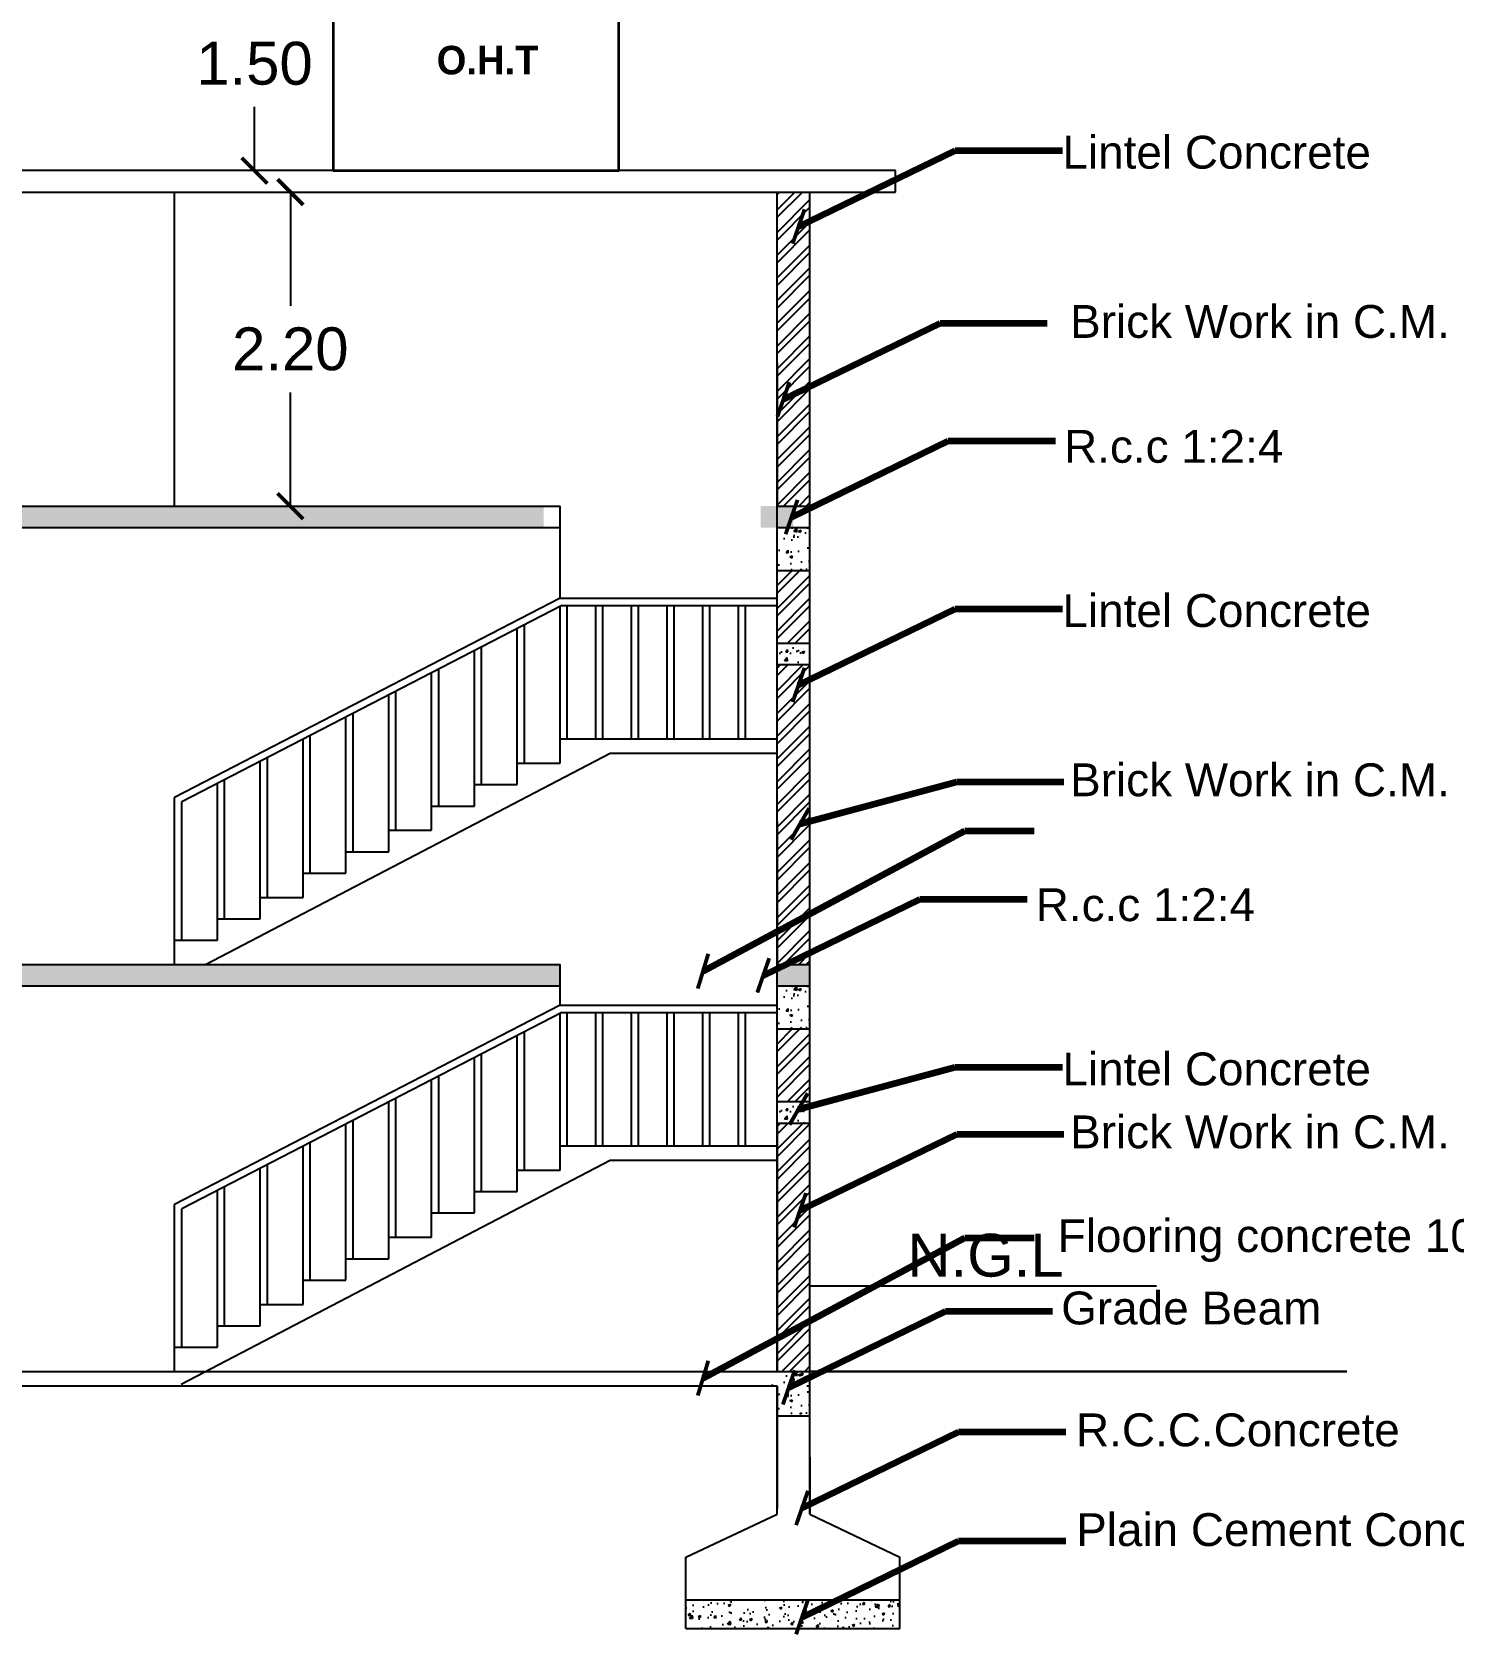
# Model space of a CAD drawing. Header units: metres. Extents: x 5674 to 70840, y 2109 to 4276.
# Drawn here: x 5715.56 to 5725.52, y 2151.5 to 2162.72 of the extents above; entities that cross this region are included whole.
import ezdxf

# ---------------------------------------------------------------- set-up
doc = ezdxf.new("R2010")
doc.units = ezdxf.units.M
doc.layers.add('BLK_1_ROOF_WATER_TANK_HT', color=7, linetype='Continuous')
doc.layers.add('BLK_1_STAIR_HEADROOM', color=13, linetype='Continuous')
doc.styles.add('S.M.S .HEADING', font='arial.ttf')
doc.styles.add('SMS1', font='arial.ttf', dxfattribs={"height": 0.3})
doc.styles.get("Standard").update_dxf_attribs({"font": 'arial.ttf'})
doc.dimstyles.get("Standard").update_dxf_attribs({"dimtxt": 0.18, "dimasz": 0.18, "dimexe": 0.18, "dimexo": 0.0625, "dimgap": 0.09, "dimtad": 0, "dimtih": 1, "dimtoh": 1, "dimdec": 4, "dimzin": 0, "dimdsep": 46, "dimtxsty": 'Standard', "dimcen": 0.09, "dimsd1": 1, "dimsd2": 1, "dimadec": 0, "dimazin": 0, "dimtfac": 1, "dimtdec": 4, "dimtofl": 0, "dimtmove": 0, "dimatfit": 3, "dimfxl": 0, "dimtolj": 1, "dimtzin": 0, "dimarcsym": 0})

# ---------------------------------------------------------------- blocks, each defined once
blk = doc.blocks.new('_ArchTick')
at = {"color": 0, "linetype": 'ByBlock', "const_width": 0.15}
blk.add_lwpolyline([(-0.5, -0.5), (0.5, 0.5)], dxfattribs=at)
blk = doc.blocks.new('*D100')
at = {"layer": 'BLK_1_STAIR_HEADROOM', "color": 0, "lineweight": -2}
for p, q in [((5717.367, 2161.602), (5717.547, 2161.602)), ((5717.367, 2161.602), (5717.367, 2160.805)), ((5717.367, 2159.402), (5717.367, 2160.199)), ((5717.367, 2159.402), (5717.547, 2159.402))]:
    blk.add_line(p, q, dxfattribs=at)
at = {"layer": 'Defpoints', "color": 0}
for p in [(5717.304, 2161.602), (5717.367, 2161.602), (5717.304, 2159.402)]:
    blk.add_point(p, dxfattribs=at)
at = {"layer": 'BLK_1_STAIR_HEADROOM', "color": 0, "lineweight": -2, "xscale": 0.18, "yscale": 0.18, "zscale": 0.18}
for p, rotation in [((5717.367, 2161.602), 90), ((5717.367, 2159.402), 270)]:
    blk.add_blockref('_ArchTick', p, dxfattribs=dict(at, rotation=rotation))
at = {"layer": 'BLK_1_STAIR_HEADROOM', "color": 0, "lineweight": 35, "insert": (5717.367, 2160.502), "char_height": 0.3, "attachment_point": 5, "style": 'S.M.S .HEADING'}
blk.add_mtext('\\A1;2.20', dxfattribs=at)
blk = doc.blocks.new('*D101')
at = {"layer": 'BLK_1_ROOF_WATER_TANK_HT', "color": 0, "lineweight": -2}
for p, q in [((5717.296, 2163.252), (5716.936, 2163.252)), ((5717.116, 2163.252), (5717.116, 2162.805)), ((5717.116, 2161.752), (5717.116, 2162.199)), ((5717.296, 2161.752), (5716.936, 2161.752))]:
    blk.add_line(p, q, dxfattribs=at)
at = {"layer": 'Defpoints', "color": 0}
for p in [(5718.009, 2163.252), (5717.116, 2161.752), (5718.009, 2161.752)]:
    blk.add_point(p, dxfattribs=at)
at = {"layer": 'BLK_1_ROOF_WATER_TANK_HT', "color": 0, "lineweight": -2, "xscale": 0.18, "yscale": 0.18, "zscale": 0.18}
for p, rotation in [((5717.116, 2163.252), 90), ((5717.116, 2161.752), 270)]:
    blk.add_blockref('_ArchTick', p, dxfattribs=dict(at, rotation=rotation))
at = {"layer": 'BLK_1_ROOF_WATER_TANK_HT', "color": 0, "lineweight": 35, "insert": (5717.116, 2162.502), "char_height": 0.3, "attachment_point": 5, "style": 'S.M.S .HEADING'}
blk.add_mtext('\\A1;1.50', dxfattribs=at)

msp = doc.modelspace()

# ---------------------------------------------------------------- hatches: boundary and pattern name
h = msp.add_hatch()
h.set_pattern_fill('ANSI32', color=256, scale=0.3, style=0)
h.set_pattern_definition([(45, (5599.39175, 2267.76456), (-0.07954951, 0.07954951), []), (45, (5599.44478, 2267.76456), (-0.07954951, 0.07954951), [])])
h.paths.add_polyline_path([(5721.00603, 2161.60218), (5720.77603, 2161.60218), (5720.77603, 2159.40218), (5721.00603, 2159.40218)])
h = msp.add_hatch()
h.set_pattern_fill('AR-CONC', color=256, scale=0.025, style=0)
h.set_pattern_definition([(50, (5640.81152, 2087.29855), (0.17931505, -0.01568803), [0.01875, -0.20625]), (355, (5640.81152, 2087.29855), (-0.03468783, 0.18804803), [0.015, -0.165]), (100.4514, (5640.82646, 2087.29725), (0.14462735, 0.17235989), [0.01593505, -0.17528553]), (46.1842, (5640.81152, 2087.34855), (0.26681026, -0.04137975), [0.028125, -0.309375]), (96.6356, (5640.83375, 2087.3451), (0.2336657, 0.24352947), [0.0239026, -0.26292825]), (351.1842, (5640.81152, 2087.34855), (0.2336655, 0.24352965), [0.0225, -0.2475]), (21, (5640.83652, 2087.33605), (0.14922676, -0.10065472), [0.01875, -0.20625]), (326, (5640.83652, 2087.33605), (0.06082883, 0.1812875), [0.015, -0.165]), (71.4514, (5640.84895, 2087.32766), (0.21005566, 0.08063262), [0.01593505, -0.17528553]), (37.5, (5640.81152, 2087.29855), (0.003039964, 0.083223463), [0, -0.163, 0, -0.1675, 0, -0.165625]), (7.5, (5640.81152, 2087.29855), (0.065767384, 0.09860293), [0, -0.0955, 0, -0.15925, 0, -0.063125]), (327.5, (5640.75577, 2087.29855), (0.13345561, -0.00563872), [0, -0.0625, 0, -0.195, 0, -0.25875]), (317.5, (5640.73077, 2087.29855), (0.14579654, 0.02502625), [0, -0.08125, 0, -0.1295, 0, -0.18375])])
h.paths.add_polyline_path([(5705.6696, 2159.25218), (5705.6696, 2159.40218)], flags=17)
h.paths.add_polyline_path([(5719.14103, 2159.25218), (5719.14103, 2159.40218), (5702.83103, 2159.40218), (5702.83103, 2159.25218)])
h.paths.add_polyline_path([(5720.66103, 2159.40218), (5720.66103, 2159.25218), (5720.89103, 2159.25218), (5720.89103, 2159.40218)])
h = msp.add_hatch()
h.set_pattern_fill('AR-CONC', color=256, scale=0.025, style=0)
h.set_pattern_definition([(50, (5612.5766, 2322.295), (0.17931505, -0.01568803), [0.01875, -0.20625]), (355, (5612.5766, 2322.295), (-0.03468783, 0.18804803), [0.015, -0.165]), (100.45144, (5612.59154, 2322.29369), (0.14462721, 0.17236), [0.01593505, -0.17528553]), (46.1842, (5612.5766, 2322.345), (0.26681033, -0.04137982), [0.028125, -0.309375]), (96.63564, (5612.59883, 2322.34155), (0.2336655, 0.24352965), [0.0239026, -0.26292844]), (351.18416, (5612.5766, 2322.345), (0.2336655, 0.24352965), [0.0225, -0.2475]), (21, (5612.6016, 2322.3325), (0.14922676, -0.10065472), [0.01875, -0.20625]), (326, (5612.6016, 2322.3325), (0.06082883, 0.18128751), [0.015, -0.165]), (71.45144, (5612.61403, 2322.32411), (0.2100556, 0.08063279), [0.01593505, -0.17528553]), (37.5, (5612.576594, 2322.294997), (0.003039964, 0.083223463), [0, -0.163, 0, -0.1675, 0, -0.165625]), (7.5, (5612.57659, 2322.295), (0.065767384, 0.098602928), [0, -0.0955, 0, -0.15925, 0, -0.063125]), (327.5, (5612.520844, 2322.294997), (0.13345561, -0.005638718), [0, -0.0625, 0, -0.195, 0, -0.25875]), (317.5, (5612.49584, 2322.295), (0.14579654, 0.025026246), [0, -0.08125, 0, -0.1295, 0, -0.18375])])
h.paths.add_polyline_path([(5721.00603, 2159.25218), (5720.77603, 2159.25218), (5720.77603, 2158.95218), (5721.00603, 2158.95218)])
h = msp.add_hatch()
h.set_pattern_fill('ANSI32', color=256, scale=0.3, style=0)
h.set_pattern_definition([(45, (5599.39175, 2262.90456), (-0.07954951, 0.07954951), []), (45, (5599.44478, 2262.90456), (-0.07954951, 0.07954951), [])])
h.paths.add_polyline_path([(5721.00603, 2158.95218), (5720.77603, 2158.95218), (5720.77603, 2158.44218), (5721.00603, 2158.44218)])
h = msp.add_hatch()
h.set_pattern_fill('AR-CONC', color=256, scale=0.025, style=0)
h.set_pattern_definition([(50, (5599.39175, 2262.99456), (0.17931505, -0.01568803), [0.01875, -0.20625]), (355, (5599.39175, 2262.99456), (-0.03468783, 0.18804803), [0.015, -0.165]), (100.45144, (5599.4067, 2262.99325), (0.14462721, 0.17236), [0.01593505, -0.17528553]), (46.1842, (5599.39175, 2263.04456), (0.26681033, -0.04137982), [0.028125, -0.309375]), (96.63564, (5599.41398, 2263.0411), (0.2336655, 0.24352965), [0.0239026, -0.26292844]), (351.18416, (5599.39175, 2263.04456), (0.2336655, 0.24352965), [0.0225, -0.2475]), (21, (5599.41675, 2263.03206), (0.14922676, -0.10065472), [0.01875, -0.20625]), (326, (5599.41675, 2263.03206), (0.06082883, 0.18128751), [0.015, -0.165]), (71.45144, (5599.42918, 2263.02367), (0.2100556, 0.08063279), [0.01593505, -0.17528553]), (37.5, (5599.39175, 2262.99456), (0.003039964, 0.083223463), [0, -0.163, 0, -0.1675, 0, -0.165625]), (7.5, (5599.39175, 2262.99456), (0.065767384, 0.09860293), [0, -0.0955, 0, -0.15925, 0, -0.063125]), (327.5, (5599.336, 2262.99456), (0.13345561, -0.005638718), [0, -0.0625, 0, -0.195, 0, -0.25875]), (317.5, (5599.311, 2262.99456), (0.14579654, 0.025026246), [0, -0.08125, 0, -0.1295, 0, -0.18375])])
h.paths.add_polyline_path([(5721.00603, 2158.44218), (5720.77603, 2158.44218), (5720.77603, 2158.29218), (5721.00603, 2158.29218)])
h = msp.add_hatch()
h.set_pattern_fill('ANSI32', color=256, scale=0.3, style=0)
h.set_pattern_definition([(45, (5599.39175, 2264.55456), (-0.07954951, 0.07954951), []), (45, (5599.44478, 2264.55456), (-0.07954951, 0.07954951), [])])
h.paths.add_polyline_path([(5721.00603, 2158.29218), (5720.77603, 2158.29218), (5720.77603, 2156.19218), (5721.00603, 2156.19218)])
h = msp.add_hatch()
h.set_pattern_fill('AR-CONC', color=256, scale=0.025, style=0)
h.set_pattern_definition([(50, (5640.92652, 2084.08855), (0.17931505, -0.01568803), [0.01875, -0.20625]), (355, (5640.92652, 2084.08855), (-0.03468783, 0.18804803), [0.015, -0.165]), (100.4514, (5640.94146, 2084.08725), (0.14462735, 0.17235989), [0.01593505, -0.17528553]), (46.1842, (5640.92652, 2084.13855), (0.26681026, -0.04137975), [0.028125, -0.309375]), (96.6356, (5640.94875, 2084.1351), (0.2336657, 0.24352947), [0.0239026, -0.26292825]), (351.1842, (5640.92652, 2084.13855), (0.2336655, 0.24352965), [0.0225, -0.2475]), (21, (5640.95152, 2084.12605), (0.14922676, -0.10065472), [0.01875, -0.20625]), (326, (5640.95152, 2084.12605), (0.06082883, 0.1812875), [0.015, -0.165]), (71.4514, (5640.96395, 2084.11766), (0.21005566, 0.08063262), [0.01593505, -0.17528553]), (37.5, (5640.92652, 2084.08855), (0.003039964, 0.083223463), [0, -0.163, 0, -0.1675, 0, -0.165625]), (7.5, (5640.92652, 2084.08855), (0.065767384, 0.09860293), [0, -0.0955, 0, -0.15925, 0, -0.063125]), (327.5, (5640.87077, 2084.08855), (0.13345561, -0.00563872), [0, -0.0625, 0, -0.195, 0, -0.25875]), (317.5, (5640.84577, 2084.08855), (0.14579654, 0.02502625), [0, -0.08125, 0, -0.1295, 0, -0.18375])])
h.paths.add_polyline_path([(5705.7846, 2156.04218), (5705.7846, 2156.19218)], flags=17)
h.paths.add_polyline_path([(5719.25603, 2156.04218), (5719.25603, 2156.19218), (5702.94603, 2156.19218), (5702.94603, 2156.04218)])
h.paths.add_polyline_path([(5720.77603, 2156.19218), (5720.77603, 2156.04218), (5721.00603, 2156.04218), (5721.00603, 2156.19218)])
h = msp.add_hatch()
h.set_pattern_fill('AR-CONC', color=256, scale=0.025, style=0)
h.set_pattern_definition([(50, (5612.5766, 2319.085), (0.17931505, -0.01568803), [0.01875, -0.20625]), (355, (5612.5766, 2319.085), (-0.03468783, 0.18804803), [0.015, -0.165]), (100.45144, (5612.59154, 2319.08369), (0.14462721, 0.17236), [0.01593505, -0.17528553]), (46.1842, (5612.5766, 2319.135), (0.26681033, -0.04137982), [0.028125, -0.309375]), (96.63564, (5612.59883, 2319.13155), (0.2336655, 0.24352965), [0.0239026, -0.26292844]), (351.18416, (5612.5766, 2319.135), (0.2336655, 0.24352965), [0.0225, -0.2475]), (21, (5612.6016, 2319.1225), (0.14922676, -0.10065472), [0.01875, -0.20625]), (326, (5612.6016, 2319.1225), (0.06082883, 0.18128751), [0.015, -0.165]), (71.45144, (5612.61403, 2319.11411), (0.2100556, 0.08063279), [0.01593505, -0.17528553]), (37.5, (5612.576594, 2319.084997), (0.003039964, 0.083223463), [0, -0.163, 0, -0.1675, 0, -0.165625]), (7.5, (5612.57659, 2319.085), (0.065767384, 0.098602928), [0, -0.0955, 0, -0.15925, 0, -0.063125]), (327.5, (5612.520844, 2319.084997), (0.13345561, -0.005638718), [0, -0.0625, 0, -0.195, 0, -0.25875]), (317.5, (5612.49584, 2319.085), (0.14579654, 0.025026246), [0, -0.08125, 0, -0.1295, 0, -0.18375])])
h.paths.add_polyline_path([(5721.00603, 2156.04218), (5720.77603, 2156.04218), (5720.77603, 2155.74218), (5721.00603, 2155.74218)])
h = msp.add_hatch()
h.set_pattern_fill('ANSI32', color=256, scale=0.3, style=0)
h.set_pattern_definition([(45, (5599.39175, 2259.69456), (-0.07954951, 0.07954951), []), (45, (5599.44478, 2259.69456), (-0.07954951, 0.07954951), [])])
h.paths.add_polyline_path([(5721.00603, 2155.74218), (5720.77603, 2155.74218), (5720.77603, 2155.23218), (5721.00603, 2155.23218)])
h = msp.add_hatch()
h.set_pattern_fill('AR-CONC', color=256, scale=0.025, style=0)
h.set_pattern_definition([(50, (5599.39175, 2259.78456), (0.17931505, -0.01568803), [0.01875, -0.20625]), (355, (5599.39175, 2259.78456), (-0.03468783, 0.18804803), [0.015, -0.165]), (100.45144, (5599.4067, 2259.78325), (0.14462721, 0.17236), [0.01593505, -0.17528553]), (46.1842, (5599.39175, 2259.83456), (0.26681033, -0.04137982), [0.028125, -0.309375]), (96.63564, (5599.41398, 2259.8311), (0.2336655, 0.24352965), [0.0239026, -0.26292844]), (351.18416, (5599.39175, 2259.83456), (0.2336655, 0.24352965), [0.0225, -0.2475]), (21, (5599.41675, 2259.82206), (0.14922676, -0.10065472), [0.01875, -0.20625]), (326, (5599.41675, 2259.82206), (0.06082883, 0.18128751), [0.015, -0.165]), (71.45144, (5599.42918, 2259.81367), (0.2100556, 0.08063279), [0.01593505, -0.17528553]), (37.5, (5599.39175, 2259.78456), (0.003039964, 0.083223463), [0, -0.163, 0, -0.1675, 0, -0.165625]), (7.5, (5599.39175, 2259.78456), (0.065767384, 0.09860293), [0, -0.0955, 0, -0.15925, 0, -0.063125]), (327.5, (5599.336, 2259.78456), (0.13345561, -0.005638718), [0, -0.0625, 0, -0.195, 0, -0.25875]), (317.5, (5599.311, 2259.78456), (0.14579654, 0.025026246), [0, -0.08125, 0, -0.1295, 0, -0.18375])])
h.paths.add_polyline_path([(5721.00603, 2155.23218), (5720.77603, 2155.23218), (5720.77603, 2155.08218), (5721.00603, 2155.08218)])
h = msp.add_hatch()
h.set_pattern_fill('ANSI32', color=256, scale=0.3, style=0)
h.set_pattern_definition([(45, (5599.39175, 2261.34432), (-0.07954951, 0.07954951), []), (45, (5599.44478, 2261.34432), (-0.07954951, 0.07954951), [])])
h.paths.add_polyline_path([(5721.00603, 2155.08193), (5720.77603, 2155.08193), (5720.77603, 2153.34218), (5721.00603, 2153.34218)])
h = msp.add_hatch()
h.set_pattern_fill('AR-CONC', color=256, scale=0.025, style=0)
h.set_pattern_definition([(50, (5612.5766, 2316.38623), (0.17931505, -0.01568803), [0.01875, -0.20625]), (355, (5612.5766, 2316.38623), (-0.03468783, 0.18804803), [0.015, -0.165]), (100.45144, (5612.59154, 2316.38492), (0.14462721, 0.17236), [0.01593505, -0.17528553]), (46.1842, (5612.5766, 2316.43623), (0.26681033, -0.04137982), [0.028125, -0.309375]), (96.63564, (5612.59883, 2316.43278), (0.2336655, 0.24352965), [0.0239026, -0.26292844]), (351.18416, (5612.5766, 2316.43623), (0.2336655, 0.24352965), [0.0225, -0.2475]), (21, (5612.6016, 2316.42373), (0.14922676, -0.10065472), [0.01875, -0.20625]), (326, (5612.6016, 2316.42373), (0.06082883, 0.18128751), [0.015, -0.165]), (71.45144, (5612.61403, 2316.41534), (0.2100556, 0.08063279), [0.01593505, -0.17528553]), (37.5, (5612.576594, 2316.38623), (0.003039964, 0.083223463), [0, -0.163, 0, -0.1675, 0, -0.165625]), (7.5, (5612.57659, 2316.38623), (0.065767384, 0.098602928), [0, -0.0955, 0, -0.15925, 0, -0.063125]), (327.5, (5612.520844, 2316.38623), (0.13345561, -0.005638718), [0, -0.0625, 0, -0.195, 0, -0.25875]), (317.5, (5612.49584, 2316.38623), (0.14579654, 0.025026246), [0, -0.08125, 0, -0.1295, 0, -0.18375])])
h.paths.add_polyline_path([(5721.00603, 2153.34341), (5720.77603, 2153.34341), (5720.77603, 2153.04341), (5721.00603, 2153.04341)])
h = msp.add_hatch()
h.set_pattern_fill('AR-CONC', color=256, scale=0.025, style=0)
h.set_pattern_definition([(50, (5659.1043, 2081.86026), (0.17931505, -0.01568803), [0.01875, -0.20625]), (355, (5659.1043, 2081.86026), (-0.03468783, 0.18804803), [0.015, -0.165]), (100.4514, (5659.11924, 2081.85895), (0.14462735, 0.1723599), [0.01593505, -0.17528553]), (46.1842, (5659.1043, 2081.91026), (0.26681026, -0.04137975), [0.028125, -0.309375]), (96.6356, (5659.12653, 2081.9068), (0.2336657, 0.2435295), [0.0239026, -0.26292825]), (351.1842, (5659.1043, 2081.91026), (0.2336655, 0.24352965), [0.0225, -0.2475]), (21, (5659.1293, 2081.89776), (0.14922676, -0.10065472), [0.01875, -0.20625]), (326, (5659.1293, 2081.89776), (0.06082883, 0.1812875), [0.015, -0.165]), (71.4514, (5659.14173, 2081.88937), (0.21005566, 0.08063262), [0.01593505, -0.17528553]), (37.5, (5659.104295, 2081.86026), (0.003039964, 0.083223463), [0, -0.163, 0, -0.1675, 0, -0.165625]), (7.5, (5659.104295, 2081.86026), (0.065767384, 0.09860293), [0, -0.0955, 0, -0.15925, 0, -0.063125]), (327.5, (5659.048545, 2081.86026), (0.13345561, -0.00563872), [0, -0.0625, 0, -0.195, 0, -0.25875]), (317.5, (5659.02354, 2081.86026), (0.14579654, 0.02502625), [0, -0.08125, 0, -0.1295, 0, -0.18375])])
h.paths.add_polyline_path([(5720.13603, 2151.74218), (5720.13603, 2151.54218), (5721.63603, 2151.54218), (5721.63603, 2151.74218)])

# ---------------------------------------------------------------- linework, layer by layer
for p, q in [((5721.60603, 2161.75218), (5715.29603, 2161.75218)), ((5721.60603, 2161.60218), (5721.60603, 2161.75218)), ((5715.29603, 2161.60218), (5720.77603, 2161.60218)), ((5716.55603, 2159.40218), (5716.55603, 2161.60218)), ((5720.77603, 2158.04218), (5720.77603, 2161.60218)), ((5720.77603, 2158.04218), (5720.77603, 2161.60218)), ((5720.77603, 2158.04218), (5720.77603, 2161.60218)), ((5720.77603, 2158.04218), (5720.77603, 2161.60218)), ((5720.77603, 2161.25218), (5720.77603, 2161.60218)), ((5720.77603, 2161.25218), (5720.77603, 2161.60218)), ((5720.77603, 2161.25218), (5720.77603, 2161.60218)), ((5720.77603, 2161.25218), (5720.77603, 2161.60218)), ((5720.77603, 2161.60218), (5721.00603, 2161.60218)), ((5721.00603, 2158.04218), (5721.00603, 2161.60218)), ((5721.00603, 2158.04218), (5721.00603, 2161.60218)), ((5721.00603, 2161.06218), (5721.00603, 2161.60218)), ((5721.00603, 2161.25218), (5721.00603, 2161.60218)), ((5721.00603, 2161.25218), (5721.00603, 2161.60218)), ((5721.00603, 2161.60218), (5721.60603, 2161.60218)), ((5720.77603, 2160.40218), (5720.77603, 2159.40218)), ((5721.00603, 2159.25218), (5721.00603, 2160.40218)), ((5721.00603, 2159.25218), (5721.00603, 2160.40218)), ((5704.97074, 2159.40218), (5719.14103, 2159.40218)), ((5705.08574, 2159.40218), (5719.25603, 2159.40218)), ((5719.25603, 2158.89218), (5719.25603, 2159.40218)), ((5720.77603, 2159.40218), (5721.00603, 2159.40218)), ((5720.77603, 2159.40218), (5721.00603, 2159.40218)), ((5702.94603, 2159.25218), (5719.25603, 2159.25218)), ((5711.17103, 2159.25218), (5719.14103, 2159.25218)), ((5720.77603, 2156.16296), (5720.77603, 2159.25218)), ((5720.77603, 2156.16296), (5720.77603, 2159.25218)), ((5720.77603, 2156.16296), (5720.77603, 2159.25218)), ((5720.77603, 2156.16296), (5720.77603, 2159.25218)), ((5720.77603, 2156.16296), (5720.77603, 2159.25218)), ((5720.77603, 2159.25218), (5721.00603, 2159.25218)), ((5720.9855, 2159.25218), (5721.00603, 2159.25218)), ((5721.00603, 2154.83218), (5721.00603, 2159.25218)), ((5721.00603, 2154.83218), (5721.00603, 2159.25218)), ((5719.25603, 2158.75718), (5719.25603, 2158.89218)), ((5720.77603, 2158.95218), (5721.00603, 2158.95218)), ((5719.25603, 2158.75718), (5716.55603, 2157.36218)), ((5719.25603, 2158.75718), (5720.77603, 2158.75718)), ((5719.26818, 2158.70718), (5716.60603, 2157.33173)), ((5719.25603, 2157.77218), (5719.25603, 2158.7009)), ((5719.26818, 2158.70718), (5720.77603, 2158.70718)), ((5719.30603, 2157.77218), (5719.30603, 2158.70718)), ((5719.50603, 2157.77218), (5719.50603, 2158.70718)), ((5719.50603, 2157.77218), (5719.50603, 2158.7009)), ((5719.55603, 2157.77218), (5719.55603, 2158.70718)), ((5719.55603, 2157.77218), (5719.55603, 2158.70718)), ((5719.75603, 2157.77218), (5719.75603, 2158.70718)), ((5719.75603, 2157.77218), (5719.75603, 2158.7009)), ((5719.80603, 2157.77218), (5719.80603, 2158.70718)), ((5719.80603, 2157.77218), (5719.80603, 2158.70718)), ((5720.00603, 2157.77218), (5720.00603, 2158.70718)), ((5720.00603, 2157.77218), (5720.00603, 2158.7009)), ((5720.05603, 2157.77218), (5720.05603, 2158.70718)), ((5720.05603, 2157.77218), (5720.05603, 2158.70718)), ((5720.25603, 2157.77218), (5720.25603, 2158.70718)), ((5720.25603, 2157.77218), (5720.25603, 2158.7009)), ((5720.30603, 2157.77218), (5720.30603, 2158.70718)), ((5720.30603, 2157.77218), (5720.30603, 2158.70718)), ((5720.50603, 2157.77218), (5720.50603, 2158.70718)), ((5720.55603, 2157.77218), (5720.55603, 2158.70718)), ((5718.95603, 2157.60218), (5718.95603, 2158.5459)), ((5718.95603, 2157.60218), (5718.95603, 2158.5409)), ((5719.00603, 2157.60218), (5719.00603, 2158.56673)), ((5721.00603, 2157.85218), (5721.00603, 2158.60218)), ((5718.70603, 2157.45218), (5718.70603, 2158.41673)), ((5720.77603, 2158.44218), (5721.00603, 2158.44218)), ((5718.65603, 2157.45218), (5718.65603, 2158.3909)), ((5720.77603, 2158.29218), (5721.00603, 2158.29218)), ((5718.35603, 2157.30218), (5718.35603, 2158.2359)), ((5718.40603, 2157.30218), (5718.40603, 2158.26173)), ((5718.05603, 2157.13218), (5718.05603, 2158.0809)), ((5718.10603, 2157.13218), (5718.10603, 2158.10673)), ((5717.80603, 2156.98218), (5717.80603, 2157.95173)), ((5717.75603, 2156.98218), (5717.75603, 2157.9259)), ((5717.45603, 2156.83218), (5717.45603, 2157.7709)), ((5717.50603, 2156.83218), (5717.50603, 2157.79673)), ((5719.25603, 2157.60218), (5719.25603, 2157.77218)), ((5719.25603, 2157.77218), (5719.55603, 2157.77218)), ((5719.25603, 2157.77218), (5720.77603, 2157.77218)), ((5716.77205, 2156.19218), (5719.6061, 2157.67218)), ((5717.15603, 2156.66218), (5717.15603, 2157.6109)), ((5717.20603, 2156.66218), (5717.20603, 2157.63673)), ((5719.6061, 2157.67218), (5720.77603, 2157.67218)), ((5718.95603, 2157.45218), (5718.95603, 2157.60218)), ((5718.95603, 2157.60218), (5719.25603, 2157.60218)), ((5716.85603, 2156.51218), (5716.85603, 2157.4609)), ((5716.90603, 2156.51218), (5716.90603, 2157.48673)), ((5718.65603, 2157.30218), (5718.65603, 2157.45218)), ((5718.65603, 2157.45218), (5718.95603, 2157.45218)), ((5716.55603, 2156.36218), (5716.55603, 2157.36218)), ((5716.60603, 2156.36218), (5716.60603, 2157.33173)), ((5718.35603, 2157.13218), (5718.35603, 2157.30218)), ((5718.35603, 2157.30218), (5718.65603, 2157.30218)), ((5720.77603, 2157.19218), (5720.77603, 2156.19218)), ((5721.00603, 2156.04218), (5721.00603, 2157.19218)), ((5718.05603, 2156.98218), (5718.05603, 2157.13218)), ((5718.05603, 2157.13218), (5718.35603, 2157.13218)), ((5717.75603, 2156.83218), (5717.75603, 2156.98218)), ((5717.75603, 2156.98218), (5718.05603, 2156.98218)), ((5717.45603, 2156.66218), (5717.45603, 2156.83218)), ((5717.45603, 2156.83218), (5717.75603, 2156.83218)), ((5717.15603, 2156.51218), (5717.15603, 2156.66218)), ((5717.15603, 2156.66218), (5717.45603, 2156.66218)), ((5721.00603, 2152.34218), (5721.00603, 2156.64218)), ((5721.00603, 2152.34218), (5721.00603, 2156.64218)), ((5716.85603, 2156.36218), (5716.85603, 2156.51218)), ((5716.85603, 2156.51218), (5717.15603, 2156.51218)), ((5716.55603, 2156.19218), (5716.55603, 2156.36218)), ((5716.55603, 2156.36218), (5716.85603, 2156.36218)), ((5705.08574, 2156.19218), (5719.25603, 2156.19218)), ((5719.25603, 2156.04218), (5719.25603, 2156.19218)), ((5720.77603, 2156.19218), (5721.00603, 2156.19218)), ((5720.77603, 2156.04218), (5720.77603, 2156.19218)), ((5711.28603, 2156.04218), (5719.25603, 2156.04218)), ((5716.55603, 2156.04218), (5716.78603, 2156.04218)), ((5719.25603, 2155.90718), (5719.25603, 2156.04218)), ((5720.77603, 2156.04218), (5721.00603, 2156.04218)), ((5720.77603, 2155.59218), (5720.77603, 2156.04218)), ((5720.77603, 2154.83218), (5720.77603, 2156.04218)), ((5720.77603, 2154.83218), (5720.77603, 2156.04218)), ((5720.77603, 2154.83218), (5720.77603, 2156.04218)), ((5720.77603, 2154.83218), (5720.77603, 2156.04218)), ((5720.9855, 2156.04218), (5721.00603, 2156.04218)), ((5719.25603, 2155.90718), (5716.55603, 2154.51218)), ((5719.26818, 2155.85718), (5716.60603, 2154.48173)), ((5719.25603, 2155.90718), (5720.77603, 2155.90718)), ((5719.25603, 2154.92218), (5719.25603, 2155.8509)), ((5719.26818, 2155.85718), (5720.77603, 2155.85718)), ((5719.30603, 2154.92218), (5719.30603, 2155.85718)), ((5719.50603, 2154.92218), (5719.50603, 2155.85718)), ((5719.50603, 2154.92218), (5719.50603, 2155.8509)), ((5719.55603, 2154.92218), (5719.55603, 2155.85718)), ((5719.55603, 2154.92218), (5719.55603, 2155.85718)), ((5719.75603, 2154.92218), (5719.75603, 2155.85718)), ((5719.75603, 2154.92218), (5719.75603, 2155.8509)), ((5719.80603, 2154.92218), (5719.80603, 2155.85718)), ((5719.80603, 2154.92218), (5719.80603, 2155.85718)), ((5720.00603, 2154.92218), (5720.00603, 2155.85718)), ((5720.00603, 2154.92218), (5720.00603, 2155.8509)), ((5720.05603, 2154.92218), (5720.05603, 2155.85718)), ((5720.05603, 2154.92218), (5720.05603, 2155.85718)), ((5720.25603, 2154.92218), (5720.25603, 2155.85718)), ((5720.25603, 2154.92218), (5720.25603, 2155.8509)), ((5720.30603, 2154.92218), (5720.30603, 2155.85718)), ((5720.30603, 2154.92218), (5720.30603, 2155.85718)), ((5720.50603, 2154.92218), (5720.50603, 2155.85718)), ((5720.55603, 2154.92218), (5720.55603, 2155.85718)), ((5719.00603, 2154.75218), (5719.00603, 2155.71673)), ((5720.77603, 2155.74218), (5721.00603, 2155.74218)), ((5718.95603, 2154.75218), (5718.95603, 2155.6959)), ((5718.95603, 2154.75218), (5718.95603, 2155.6909)), ((5718.65603, 2154.60218), (5718.65603, 2155.5409)), ((5718.70603, 2154.60218), (5718.70603, 2155.56673)), ((5718.35603, 2154.45218), (5718.35603, 2155.3859)), ((5718.40603, 2154.45218), (5718.40603, 2155.41173)), ((5720.77603, 2153.34218), (5720.77603, 2155.44218)), ((5720.77603, 2153.34218), (5720.77603, 2155.44218)), ((5720.77603, 2153.34218), (5720.77603, 2155.44218)), ((5720.77603, 2153.34218), (5720.77603, 2155.44218)), ((5721.00603, 2154.88218), (5721.00603, 2155.39218)), ((5718.10603, 2154.28218), (5718.10603, 2155.25673)), ((5718.05603, 2154.28218), (5718.05603, 2155.2309)), ((5720.77603, 2155.23218), (5721.00603, 2155.23218)), ((5717.75603, 2154.13218), (5717.75603, 2155.0759)), ((5717.80603, 2154.13218), (5717.80603, 2155.10173)), ((5720.77603, 2155.08218), (5721.00603, 2155.08218)), ((5720.77603, 2155.08218), (5720.77603, 2153.34218)), ((5717.45603, 2153.98218), (5717.45603, 2154.9209)), ((5717.50603, 2153.98218), (5717.50603, 2154.94673)), ((5719.25603, 2154.75218), (5719.25603, 2154.92218)), ((5719.25603, 2154.92218), (5719.55603, 2154.92218)), ((5719.25603, 2154.92218), (5720.77603, 2154.92218)), ((5720.77603, 2154.99218), (5720.77603, 2153.34218)), ((5716.60232, 2153.25353), (5719.6061, 2154.82218)), ((5719.6061, 2154.82218), (5720.77603, 2154.82218)), ((5717.15603, 2153.81218), (5717.15603, 2154.7609)), ((5717.20603, 2153.81218), (5717.20603, 2154.78673)), ((5718.95603, 2154.60218), (5718.95603, 2154.75218)), ((5718.95603, 2154.75218), (5719.25603, 2154.75218)), ((5716.85603, 2153.66218), (5716.85603, 2154.6109)), ((5716.90603, 2153.66218), (5716.90603, 2154.63673)), ((5718.65603, 2154.45218), (5718.65603, 2154.60218)), ((5718.65603, 2154.60218), (5718.95603, 2154.60218)), ((5716.55603, 2153.51218), (5716.55603, 2154.51218)), ((5716.60603, 2153.51218), (5716.60603, 2154.48173)), ((5718.35603, 2154.28218), (5718.35603, 2154.45218)), ((5718.35603, 2154.45218), (5718.65603, 2154.45218)), ((5718.05603, 2154.13218), (5718.05603, 2154.28218)), ((5718.05603, 2154.28218), (5718.35603, 2154.28218)), ((5717.75603, 2153.98218), (5717.75603, 2154.13218)), ((5717.75603, 2154.13218), (5718.05603, 2154.13218)), ((5717.45603, 2153.81218), (5717.45603, 2153.98218)), ((5717.45603, 2153.98218), (5717.75603, 2153.98218)), ((5721.00603, 2153.34218), (5721.00603, 2153.94218)), ((5721.00603, 2153.94218), (5723.43466, 2153.94218)), ((5717.15603, 2153.66218), (5717.15603, 2153.81218)), ((5717.15603, 2153.81218), (5717.45603, 2153.81218)), ((5716.85603, 2153.51218), (5716.85603, 2153.66218)), ((5716.85603, 2153.66218), (5717.15603, 2153.66218)), ((5716.55603, 2153.34218), (5716.55603, 2153.51218)), ((5716.55603, 2153.51218), (5716.85603, 2153.51218)), ((5702.94603, 2153.34218), (5716.55603, 2153.34218)), ((5713.41603, 2153.34218), (5720.77603, 2153.34218)), ((5716.55603, 2153.34218), (5719.60603, 2153.34218)), ((5720.77603, 2153.34218), (5723.22931, 2153.34218)), ((5724.76659, 2153.34218), (5721.00603, 2153.34218)), ((5721.00603, 2153.34218), (5722.79012, 2153.34218)), ((5722.96603, 2153.34218), (5724.76659, 2153.34218)), ((5712.95979, 2153.24218), (5720.77603, 2153.24218)), ((5720.73029, 2153.24249), (5720.74779, 2153.2492)), ((5720.73029, 2153.24249), (5720.73075, 2153.24218)), ((5720.7455, 2153.24218), (5720.74785, 2153.24915)), ((5720.7455, 2153.24218), (5720.77603, 2153.24218)), ((5720.77603, 2152.34218), (5720.77603, 2153.24218)), ((5720.77603, 2152.38218), (5720.77603, 2153.24218)), ((5720.77603, 2152.34218), (5720.77603, 2153.24218)), ((5720.77603, 2152.38218), (5720.77603, 2153.24218)), ((5720.77603, 2152.34218), (5720.77603, 2153.24218)), ((5720.77603, 2152.38218), (5720.77603, 2153.24218)), ((5720.77603, 2152.34218), (5720.77603, 2153.24218)), ((5720.77603, 2152.38218), (5720.77603, 2153.24218)), ((5720.77603, 2153.24218), (5720.77603, 2152.38218)), ((5720.94034, 2153.32312), (5720.95785, 2153.32984)), ((5720.94034, 2153.32312), (5720.95278, 2153.31473)), ((5720.95283, 2153.31468), (5720.9579, 2153.32979)), ((5720.95441, 2153.2804), (5720.97388, 2153.30069)), ((5720.95441, 2153.2804), (5720.97664, 2153.27695)), ((5720.9767, 2153.2769), (5720.97394, 2153.30064)), ((5720.9855, 2153.24218), (5721.00603, 2153.24218)), ((5720.9855, 2153.24218), (5721.00603, 2153.24218)), ((5721.00603, 2153.03005), (5720.77603, 2153.03005)), ((5721.00603, 2152.74218), (5721.00603, 2152.34218)), ((5721.00603, 2152.74218), (5721.00603, 2152.34218)), ((5720.13603, 2152.04218), (5720.77603, 2152.34218)), ((5720.77603, 2152.34218), (5720.77603, 2152.35142)), ((5721.00603, 2152.34218), (5721.63603, 2152.04218)), ((5720.13603, 2151.54218), (5720.13603, 2152.04218)), ((5721.63603, 2151.54218), (5721.63603, 2152.04218)), ((5720.13603, 2151.74218), (5721.63603, 2151.74218)), ((5720.13603, 2151.54218), (5721.63603, 2151.54218))]:
    msp.add_line(p, q)
at = {"lineweight": 35}
msp.add_lwpolyline([(5717.6677, 2161.75218), (5719.6677, 2161.75218), (5719.6677, 2163.25218), (5717.6677, 2163.25218)], close=True, dxfattribs=at)

# ---------------------------------------------------------------- texts
for s, height, p in [('Lintel Concrete', 0.23, (5722.77491, 2161.76581)), ('Brick Work in C.M. 1:5', 0.23, (5722.82848, 2160.58073)), ('R.c.c 1:2:4', 0.23, (5722.78653, 2159.70614)), ('Lintel Concrete', 0.23, (5722.77491, 2158.55581)), ('Brick Work in C.M. 1:5', 0.23, (5722.82848, 2157.37073)), ('R.c.c 1:2:4', 0.23, (5722.58822, 2156.49614)), ('Lintel Concrete', 0.23, (5722.77491, 2155.34581)), ('Brick Work in C.M. 1:5', 0.23, (5722.82848, 2154.90519)), ('Flooring concrete 10mm thick', 0.23, (5722.74194, 2154.17847)), ('N.G.L', 0.3, (5721.68835, 2154.00646)), ('Grade Beam', 0.23, (5722.76631, 2153.67178)), ('R.C.C.Concrete', 0.23, (5722.87024, 2152.81822)), ('Plain Cement Concrete', 0.23, (5722.8709, 2152.11966))]:
    msp.add_text(s, height=height).set_placement(p)
at = {"lineweight": 35, "insert": (5718.39197, 2162.62596), "char_height": 0.2, "width": 2.0106, "attachment_point": 1, "style": 'SMS1'}
msp.add_mtext('{\\fTw Cen MT|b1|i0|c0|p34;O.H.T}', dxfattribs=at)

# ---------------------------------------------------------------- dimensions: what is measured, and where the dimension line sits
at = {"layer": 'BLK_1_ROOF_WATER_TANK_HT', "color": 235, "lineweight": 35}
dim = msp.add_linear_dim(base=(5717.11616, 2161.75218), p1=(5718.00858, 2163.25218), p2=(5718.00858, 2161.75218), angle=90, dimstyle='Standard', override={"dimtxt": 0.3, "dimexo": 0.2, "dimgap": 0.15, "dimdec": 2, "dimtxsty": 'S.M.S .HEADING', "dimblk": 'ArchTick', "dimsd1": 0, "dimsd2": 0, "dimldrblk": 'ArchTick', "dimfxl": 0.18, "dimfxlon": 1}, dxfattribs=at)
dim.commit()
dim.dimension.update_dxf_attribs({"geometry": '*D101', "text_midpoint": (5717.11616, 2162.50218)})
at = {"layer": 'BLK_1_STAIR_HEADROOM', "color": 1, "lineweight": 35}
dim = msp.add_linear_dim(base=(5717.36662, 2161.60218), p1=(5717.30411, 2159.40218), p2=(5717.30411, 2161.60218), angle=90, dimstyle='Standard', override={"dimtxt": 0.3, "dimexo": 0.2, "dimgap": 0.15, "dimdec": 2, "dimtxsty": 'S.M.S .HEADING', "dimblk": 'ArchTick', "dimsd1": 0, "dimsd2": 0, "dimldrblk": 'ArchTick', "dimfxl": 0.18, "dimfxlon": 1}, dxfattribs=at)
dim.commit()
dim.dimension.update_dxf_attribs({"geometry": '*D100', "text_midpoint": (5717.36662, 2160.50218)})

# ---------------------------------------------------------------- leaders
for points in [[(5720.92677, 2161.36027), (5722.02357, 2161.89402), (5722.77491, 2161.89402)], [(5720.82055, 2160.1505), (5721.91734, 2160.68425), (5722.66868, 2160.68425)], [(5720.87761, 2159.32589), (5721.97441, 2159.85964), (5722.72574, 2159.85964)], [(5720.92677, 2158.15027), (5722.02357, 2158.68402), (5722.77491, 2158.68402)], [(5720.93729, 2157.17682), (5722.03409, 2157.47057), (5722.78542, 2157.47057)], [(5720.25756, 2156.14543), (5722.09101, 2157.12792), (5722.576, 2157.12792)], [(5720.67929, 2156.11589), (5721.77609, 2156.64964), (5722.52743, 2156.64964)], [(5720.92677, 2155.18027), (5722.02357, 2155.47402), (5722.77491, 2155.47402)], [(5720.93729, 2154.47128), (5722.03409, 2155.00503), (5722.78542, 2155.00503)], [(5720.25756, 2153.29543), (5722.09101, 2154.27792), (5722.576, 2154.27792)], [(5720.85829, 2153.2306), (5721.95508, 2153.76435), (5722.70642, 2153.76435)], [(5720.9509, 2152.38638), (5722.04769, 2152.92013), (5722.79903, 2152.92013)], [(5720.9509, 2151.62183), (5722.04769, 2152.15558), (5722.79903, 2152.15558)]]:
    msp.add_leader(points, dimstyle='Standard', override={"dimtxt": 0.3, "dimexe": 0.23, "dimexo": 0.23, "dimgap": 0.1, "dimtih": 0, "dimtoh": 0, "dimdec": 2, "dimcen": 0.0625, "dimdle": 0.2, "dimsd1": 0, "dimsd2": 0, "dimtdec": 2, "dimtix": 1, "dimtmove": 2, "dimldrblk": 'ArchTick', "dimfxl": 0.2, "dimfxlon": 1, "dimlwd": 65535, "dimlwe": 65535, "dimarcsym": 2})

doc.saveas('drawing.dxf')
